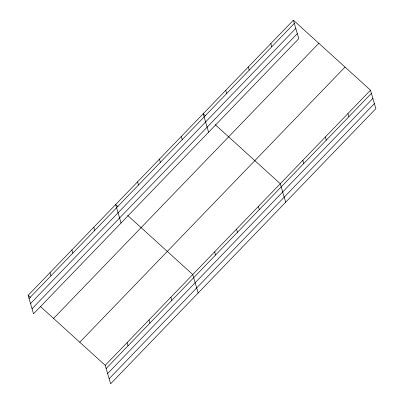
<?xml version="1.0" encoding="UTF-8"?>
<svg xmlns="http://www.w3.org/2000/svg" width="404" height="404" viewBox="0 0 404 404"><rect width="100%" height="100%" fill="white"/><g stroke="black" fill="none" stroke-linecap="round" stroke-linejoin="round"><path stroke-width="0.61" d="M293.38 20.2L298.783 38.673L33.532 313.817L28.129 295.344L293.38 20.2L370.468 90.183L375.871 108.656L110.62 383.8L105.217 365.327L40.153 306.262M29.058 298.521L294.309 23.376M30.532 303.566L295.789 28.421M32.052 308.767L297.309 33.623M53.565 318.438L318.822 43.294M79.775 342.233L345.031 67.089M105.217 365.327L370.468 90.183M106.146 368.504L371.397 93.359M107.621 373.554L372.877 98.409M109.141 378.75L374.397 103.606M205.51 115.847L203.197 113.751L208.595 132.219M215.221 124.664L280.285 183.734L285.684 202.207M117.973 206.646L115.66 204.545L121.064 223.018M127.689 215.463L192.748 274.528L198.152 293.001M28.129 295.344L30.441 297.445M347.925 113.569L348.854 116.746M325.377 136.956L326.306 140.132M270.837 43.587L271.766 46.763M302.828 160.348L303.757 163.519M248.288 66.973L249.218 70.15M225.74 90.36L226.669 93.536M258.398 206.434L259.328 209.61M236.517 229.134L237.446 232.305M181.31 136.451L182.239 139.622M214.635 251.828L215.564 255.005M159.428 159.146L160.358 162.322M137.547 181.845L138.476 185.022M170.867 297.228L171.796 300.404M148.985 319.928L149.914 323.104M93.778 227.245L94.708 230.421M127.098 342.627L128.028 345.804M71.897 249.945L72.826 253.121M50.01 272.644L50.939 275.821"/></g></svg>
